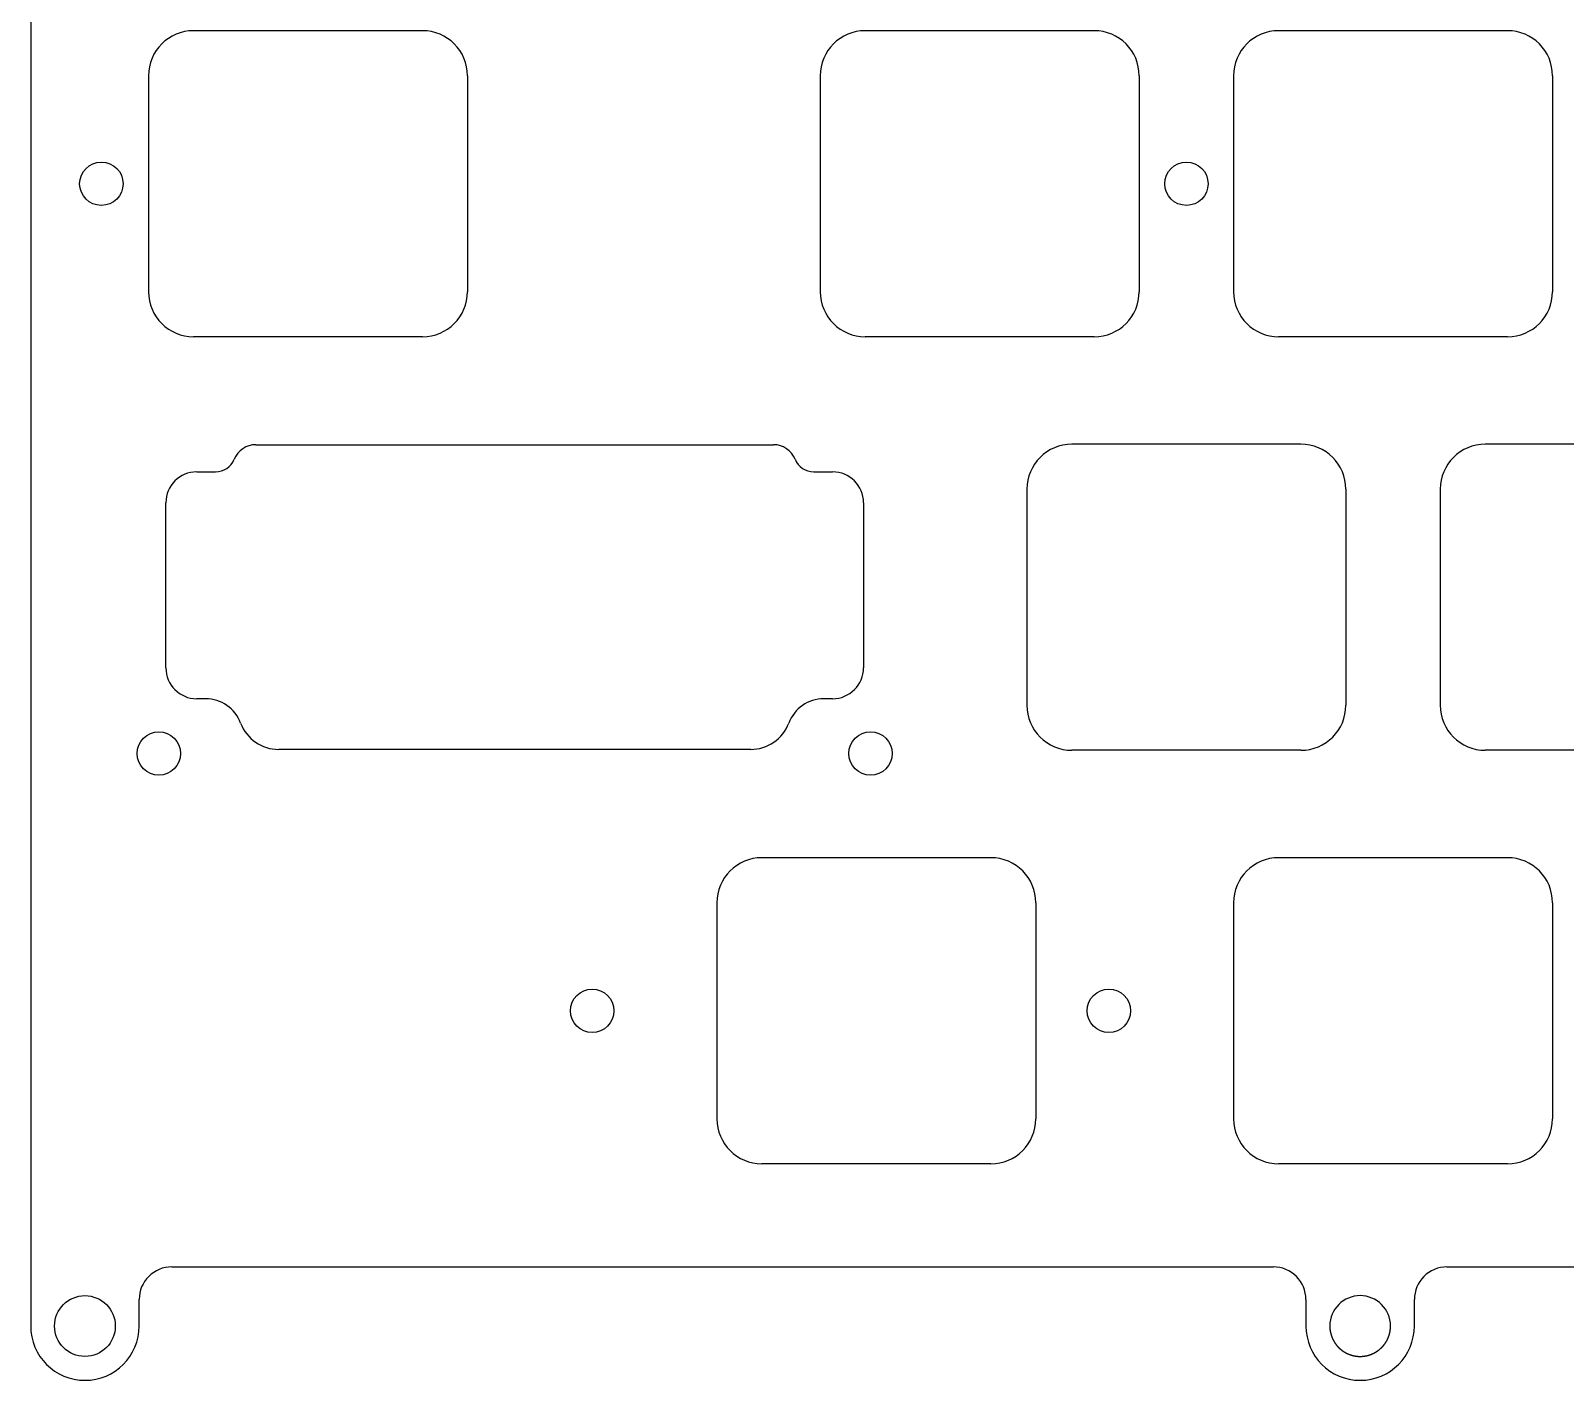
# Model space of a CAD drawing. Header units: millimetres. Extents: x -10 to 277, y -93 to 22.
# Drawn here: x -10.4 to 60.3, y -93.2 to -31 of the extents above; entities that cross this region are included whole.
import ezdxf

# ---------------------------------------------------------------- set-up
doc = ezdxf.new("R2010")
doc.units = ezdxf.units.MM
doc.layers.add('BLACK', color=7, linetype='CONTINUOUS')
doc.layers.add('Edge.Cuts', color=53, linetype='CONTINUOUS', true_color=0xc8a339)

msp = doc.modelspace()

# ---------------------------------------------------------------- linework, layer by layer
at = {"layer": 'BLACK', "linetype": 'Continuous'}
for p, q in [((7.65625, -31.05), (-2.893751, -31.05)), ((-4.96875, -33.125), (-4.96875, -43.075001)), ((9.73125, -33.125), (9.73125, -43.075)), ((7.65625, -45.15), (-2.89375, -45.15))]:
    msp.add_line(p, q, dxfattribs=at)
at = {"layer": 'BLACK'}
for centre, radius, start, end in [((-2.893746, -33.125004), 2.075004, 90.00013806, 179.99988955), ((7.65625, -33.125), 2.075, 0, 90), ((-2.893748, -43.074998), 2.075002, 180.00008284, 269.99994478), ((7.65625, -43.075), 2.075, 270, 0)]:
    msp.add_arc(centre, radius, start, end, dxfattribs=at)
at = {"layer": 'Edge.Cuts', "linetype": 'CONTINUOUS'}
for p, q in [((-10.4, 19.025023), (-10.4, -90.725023)), ((38.6125, -31.05), (28.0625, -31.05)), ((57.6625, -31.05), (47.1125, -31.05)), ((25.9875, -33.125), (25.9875, -43.075)), ((40.6875, -33.125), (40.6875, -43.075)), ((45.0375, -33.125), (45.0375, -43.075)), ((59.7375, -33.125), (59.7375, -43.075)), ((38.6125, -45.15), (28.0625, -45.15)), ((57.6625, -45.15), (47.1125, -45.15)), ((48.1375, -50.1), (37.5875, -50.1)), ((67.1875, -50.1), (56.6375, -50.1)), ((35.5125, -52.175), (35.5125, -62.125)), ((50.2125, -52.175), (50.2125, -62.125)), ((54.5625, -52.175), (54.5625, -62.125)), ((48.1375, -64.2), (37.5875, -64.2)), ((67.1875, -64.2), (56.6375, -64.2)), ((-3.9, -88), (46.8705, -88)), ((54.8705, -88), (211.8295, -88)), ((-5.4, -90.725023), (-5.4, -89.5)), ((48.3705, -89.5), (48.3705, -90.725023)), ((53.3705, -90.725023), (53.3705, -89.5)), ((49.4705, -90.725023), (49.47051, -90.730399)), ((49.47051, -90.730399), (49.47054, -90.735796)), ((49.47054, -90.735796), (49.470591, -90.741159)), ((49.470591, -90.741159), (49.470661, -90.746542)), ((49.470661, -90.746542), (49.470752, -90.751893)), ((49.470752, -90.751893), (49.470863, -90.757263)), ((49.470863, -90.757263), (49.470993, -90.762601)), ((49.470993, -90.762601), (49.471145, -90.76796)), ((49.471145, -90.76796), (49.471315, -90.773287)), ((49.471315, -90.773287), (49.471506, -90.778633)), ((49.471506, -90.778633), (49.471717, -90.78395)), ((49.471717, -90.78395), (49.471948, -90.789285)), ((49.471948, -90.789285), (49.472198, -90.794592)), ((49.472198, -90.794592), (49.47247, -90.799917)), ((49.47247, -90.799917), (49.47276, -90.805214)), ((49.47276, -90.805214), (49.473071, -90.810528)), ((49.473071, -90.810528), (49.473401, -90.815816)), ((49.473401, -90.815816), (49.473752, -90.821121)), ((49.473752, -90.821121), (49.474122, -90.8264)), ((49.474122, -90.8264), (49.474513, -90.831696)), ((49.474513, -90.831696), (49.474922, -90.836967)), ((49.474922, -90.836967), (49.475353, -90.842254)), ((49.475353, -90.842254), (49.475802, -90.847517)), ((49.475802, -90.847517), (49.476273, -90.852796)), ((49.476273, -90.852796), (49.476762, -90.858052)), ((49.476762, -90.858052), (49.477272, -90.863323)), ((49.477272, -90.863323), (49.477801, -90.868571)), ((49.477801, -90.868571), (49.478351, -90.873834)), ((49.478351, -90.873834), (49.478919, -90.879076)), ((49.478919, -90.879076), (49.47951, -90.884332)), ((49.47951, -90.884332), (49.480117, -90.889566)), ((49.480117, -90.889566), (49.480747, -90.894816)), ((49.480747, -90.894816), (49.481395, -90.900044)), ((49.481395, -90.900044), (49.482065, -90.905287)), ((49.482065, -90.905287), (49.482752, -90.910509)), ((49.482752, -90.910509), (49.483462, -90.915746)), ((49.483462, -90.915746), (49.484189, -90.920962)), ((49.484189, -90.920962), (49.484939, -90.926192)), ((49.484939, -90.926192), (49.485706, -90.931403)), ((49.485706, -90.931403), (49.486495, -90.936628)), ((49.486495, -90.936628), (49.487302, -90.941834)), ((49.487302, -90.941834), (49.488131, -90.947053)), ((49.488131, -90.947053), (49.488978, -90.952253)), ((49.488978, -90.952253), (49.489848, -90.957467)), ((49.489848, -90.957467), (49.490734, -90.962663)), ((49.490734, -90.962663), (49.491644, -90.967872)), ((49.491644, -90.967872), (49.49257, -90.973063)), ((49.49257, -90.973063), (49.49352, -90.978267)), ((49.49352, -90.978267), (49.494486, -90.983454)), ((49.494486, -90.983454), (49.495476, -90.988653)), ((49.495476, -90.988653), (49.496483, -90.993836)), ((49.496483, -90.993836), (49.497512, -90.99903)), ((49.497512, -90.99903), (49.498559, -91.004209)), ((49.498559, -91.004209), (49.499629, -91.0094)), ((49.499629, -91.0094), (49.500716, -91.014575)), ((49.500716, -91.014575), (49.501827, -91.019761)), ((49.501827, -91.019761), (49.502954, -91.024933)), ((49.502954, -91.024933), (49.504105, -91.030115)), ((49.504105, -91.030115), (49.505272, -91.035283)), ((49.505272, -91.035283), (49.506463, -91.040462)), ((49.506463, -91.040462), (49.507672, -91.045627)), ((49.507672, -91.045627), (49.508903, -91.050802)), ((49.508903, -91.050802), (49.510152, -91.055964)), ((49.510152, -91.055964), (49.511424, -91.061136)), ((49.511424, -91.061136), (49.512714, -91.066295)), ((49.512714, -91.066295), (49.514026, -91.071464)), ((49.514026, -91.071464), (49.515357, -91.076619)), ((49.515357, -91.076619), (49.51671, -91.081786)), ((49.51671, -91.081786), (49.518081, -91.086939)), ((49.518081, -91.086939), (49.519476, -91.092102)), ((49.519476, -91.092102), (49.520887, -91.097253)), ((49.520887, -91.097253), (49.522323, -91.102413)), ((49.522323, -91.102413), (49.523776, -91.107562)), ((49.523776, -91.107562), (49.525252, -91.11272)), ((49.525252, -91.11272), (49.5265, -91.117023)), ((49.5265, -91.117023), (49.527993, -91.122108)), ((49.527993, -91.122108), (49.529511, -91.127202)), ((49.529511, -91.127202), (49.531043, -91.132277)), ((49.531043, -91.132277), (49.5326, -91.137361)), ((49.5326, -91.137361), (49.534171, -91.142425)), ((49.534171, -91.142425), (49.535766, -91.147498)), ((49.535766, -91.147498), (49.537376, -91.152551)), ((49.537376, -91.152551), (49.539009, -91.157613)), ((49.539009, -91.157613), (49.540657, -91.162654)), ((49.540657, -91.162654), (49.542329, -91.167703)), ((49.542329, -91.167703), (49.544016, -91.172732)), ((49.544016, -91.172732), (49.545726, -91.177769)), ((49.545726, -91.177769), (49.547451, -91.182785)), ((49.547451, -91.182785), (49.549199, -91.187808)), ((49.549199, -91.187808), (49.550961, -91.192811)), ((49.550961, -91.192811), (49.552748, -91.197821)), ((49.552748, -91.197821), (49.554548, -91.20281)), ((49.554548, -91.20281), (49.556372, -91.207805)), ((49.556372, -91.207805), (49.558209, -91.21278)), ((49.558209, -91.21278), (49.560071, -91.217761)), ((49.560071, -91.217761), (49.561946, -91.222722)), ((49.561946, -91.222722), (49.563845, -91.227688)), ((49.563845, -91.227688), (49.565757, -91.232633)), ((49.565757, -91.232633), (49.567693, -91.237584)), ((52.170864, -91.243751), (52.174739, -91.233925)), ((52.174739, -91.233925), (52.17854, -91.22407)), ((52.17854, -91.22407), (52.182268, -91.214185)), ((52.182268, -91.214185), (52.185921, -91.204271)), ((52.185921, -91.204271), (52.189499, -91.19433)), ((52.189499, -91.19433), (52.193002, -91.184362)), ((52.193002, -91.184362), (52.19643, -91.174369)), ((52.19643, -91.174369), (52.199783, -91.16435)), ((52.199783, -91.16435), (52.20306, -91.154307)), ((52.20306, -91.154307), (52.20626, -91.144242)), ((52.20626, -91.144242), (52.209384, -91.134155)), ((52.209384, -91.134155), (52.212431, -91.124047)), ((52.212431, -91.124047), (52.2145, -91.117023)), ((52.2145, -91.117023), (52.217451, -91.106762)), ((52.217451, -91.106762), (52.220321, -91.096496)), ((52.220321, -91.096496), (52.223109, -91.086227)), ((52.223109, -91.086227), (52.225816, -91.075954)), ((52.225816, -91.075954), (52.228442, -91.065676)), ((52.228442, -91.065676), (52.230987, -91.055393)), ((52.230987, -91.055393), (52.233451, -91.045105)), ((52.233451, -91.045105), (52.235835, -91.034811)), ((52.235835, -91.034811), (52.238138, -91.024512)), ((52.238138, -91.024512), (52.240361, -91.014206)), ((52.240361, -91.014206), (52.242505, -91.003894)), ((52.242505, -91.003894), (52.244568, -90.993576)), ((52.244568, -90.993576), (52.246552, -90.98325)), ((52.246552, -90.98325), (52.248456, -90.972917)), ((52.248456, -90.972917), (52.25028, -90.962576)), ((52.25028, -90.962576), (52.252026, -90.952227)), ((52.252026, -90.952227), (52.253692, -90.941869)), ((52.253692, -90.941869), (52.255279, -90.931503)), ((52.255279, -90.931503), (52.256787, -90.921127)), ((52.256787, -90.921127), (52.258216, -90.910741)), ((52.258216, -90.910741), (52.259567, -90.900345)), ((52.259567, -90.900345), (52.260838, -90.889938)), ((52.260838, -90.889938), (52.262031, -90.879519)), ((52.262031, -90.879519), (52.263146, -90.869089)), ((52.263146, -90.869089), (52.264181, -90.858647)), ((52.264181, -90.858647), (52.265139, -90.848191)), ((52.265139, -90.848191), (52.266017, -90.837722)), ((52.266017, -90.837722), (52.266817, -90.827239)), ((52.266817, -90.827239), (52.267539, -90.816741)), ((52.267539, -90.816741), (52.268182, -90.806228)), ((52.268182, -90.806228), (52.268747, -90.795698)), ((52.268747, -90.795698), (52.269233, -90.785151)), ((52.269233, -90.785151), (52.26964, -90.774586)), ((52.26964, -90.774586), (52.269969, -90.764002)), ((52.269969, -90.764002), (52.270219, -90.753399)), ((52.270219, -90.753399), (52.27039, -90.742774)), ((52.27039, -90.742774), (52.270482, -90.732127)), ((52.270482, -90.732127), (52.2705, -90.725023)), ((49.567693, -91.237584), (49.569643, -91.242514)), ((49.569643, -91.242514), (49.571616, -91.247449)), ((49.571616, -91.247449), (49.573603, -91.252363)), ((49.573603, -91.252363), (49.575613, -91.257282)), ((49.575613, -91.257282), (49.577636, -91.262181)), ((49.577636, -91.262181), (49.579683, -91.267083)), ((49.579683, -91.267083), (49.581743, -91.271965)), ((49.581743, -91.271965), (49.583827, -91.276851)), ((49.583827, -91.276851), (49.585923, -91.281717)), ((49.585923, -91.281717), (49.588043, -91.286586)), ((49.588043, -91.286586), (49.590176, -91.291434)), ((49.590176, -91.291434), (49.592333, -91.296286)), ((49.592333, -91.296286), (49.594502, -91.301117)), ((49.594502, -91.301117), (49.596695, -91.305951)), ((49.596695, -91.305951), (49.5989, -91.310765)), ((49.5989, -91.310765), (49.601129, -91.315581)), ((49.601129, -91.315581), (49.603371, -91.320377)), ((49.603371, -91.320377), (49.605635, -91.325176)), ((49.605635, -91.325176), (49.607913, -91.329954)), ((49.607913, -91.329954), (49.610214, -91.334734)), ((49.610214, -91.334734), (49.612527, -91.339494)), ((49.612527, -91.339494), (49.614863, -91.344255)), ((49.614863, -91.344255), (49.617212, -91.348997)), ((49.617212, -91.348997), (49.619584, -91.35374)), ((49.619584, -91.35374), (49.621969, -91.358463)), ((49.621969, -91.358463), (49.624376, -91.363187)), ((49.624376, -91.363187), (49.626796, -91.367891)), ((49.626796, -91.367891), (49.62924, -91.372596)), ((49.62924, -91.372596), (49.631695, -91.377281)), ((49.631695, -91.377281), (49.634173, -91.381968)), ((49.634173, -91.381968), (49.636664, -91.386634)), ((49.636664, -91.386634), (49.639178, -91.3913)), ((49.639178, -91.3913), (49.641704, -91.395947)), ((49.641704, -91.395947), (49.644253, -91.400594)), ((49.644253, -91.400594), (49.646813, -91.405221)), ((49.646813, -91.405221), (49.649398, -91.409849)), ((49.649398, -91.409849), (49.651993, -91.414457)), ((49.651993, -91.414457), (49.654612, -91.419064)), ((49.654612, -91.419064), (49.657243, -91.423652)), ((49.657243, -91.423652), (49.659897, -91.42824)), ((49.659897, -91.42824), (49.662563, -91.432808)), ((49.662563, -91.432808), (49.665252, -91.437376)), ((49.665252, -91.437376), (49.667952, -91.441924)), ((49.667952, -91.441924), (49.670676, -91.446471)), ((49.670676, -91.446471), (49.673411, -91.451)), ((49.673411, -91.451), (49.67617, -91.455527)), ((49.67617, -91.455527), (49.67894, -91.460035)), ((49.67894, -91.460035), (49.681733, -91.464541)), ((49.681733, -91.464541), (49.684537, -91.469029)), ((49.684537, -91.469029), (49.687365, -91.473515)), ((49.687365, -91.473515), (49.690204, -91.477983)), ((49.690204, -91.477983), (49.693066, -91.482448)), ((49.693066, -91.482448), (49.69594, -91.486895)), ((49.69594, -91.486895), (49.698836, -91.49134)), ((49.698836, -91.49134), (49.701744, -91.495766)), ((49.701744, -91.495766), (49.704675, -91.50019)), ((49.704675, -91.50019), (49.707618, -91.504596)), ((49.707618, -91.504596), (49.710583, -91.508999)), ((49.710583, -91.508999), (49.71356, -91.513384)), ((49.71356, -91.513384), (49.71656, -91.517766)), ((49.71656, -91.517766), (49.719572, -91.52213)), ((49.719572, -91.52213), (49.722606, -91.526492)), ((49.722606, -91.526492), (49.725651, -91.530835)), ((49.725651, -91.530835), (49.72872, -91.535175)), ((49.72872, -91.535175), (49.7318, -91.539497)), ((49.7318, -91.539497), (49.734902, -91.543816)), ((49.734902, -91.543816), (49.738017, -91.548117)), ((49.738017, -91.548117), (49.741154, -91.552416)), ((49.741154, -91.552416), (49.744302, -91.556695)), ((49.744302, -91.556695), (49.747473, -91.560972)), ((49.747473, -91.560972), (49.7505, -91.565023)), ((49.7505, -91.565023), (49.753627, -91.569176)), ((49.753627, -91.569176), (49.756777, -91.573326)), ((49.756777, -91.573326), (49.759944, -91.577464)), ((49.759944, -91.577464), (49.763133, -91.581599)), ((49.763133, -91.581599), (49.766338, -91.585723)), ((49.766338, -91.585723), (49.769566, -91.589842)), ((49.769566, -91.589842), (49.77281, -91.593949)), ((49.77281, -91.593949), (49.776075, -91.598052)), ((49.776075, -91.598052), (49.779357, -91.602142)), ((49.779357, -91.602142), (49.78266, -91.606228)), ((49.78266, -91.606228), (49.785979, -91.610301)), ((49.785979, -91.610301), (49.78932, -91.614368)), ((49.78932, -91.614368), (49.792675, -91.618423)), ((49.792675, -91.618423), (49.796052, -91.622472)), ((49.796052, -91.622472), (49.799443, -91.626507)), ((49.799443, -91.626507), (49.802856, -91.630536)), ((49.802856, -91.630536), (49.806283, -91.634551)), ((49.806283, -91.634551), (49.809732, -91.63856)), ((49.809732, -91.63856), (49.813194, -91.642554)), ((49.813194, -91.642554), (49.816677, -91.646543)), ((49.816677, -91.646543), (49.820174, -91.650516)), ((49.820174, -91.650516), (49.823692, -91.654482)), ((49.823692, -91.654482), (49.827222, -91.658433)), ((49.827222, -91.658433), (49.830774, -91.662377)), ((49.830774, -91.662377), (49.834338, -91.666305)), ((49.834338, -91.666305), (49.837923, -91.670227)), ((49.837923, -91.670227), (49.84152, -91.674131)), ((49.84152, -91.674131), (49.845138, -91.678029)), ((49.845138, -91.678029), (49.848767, -91.68191)), ((49.848767, -91.68191), (49.852417, -91.685783)), ((49.852417, -91.685783), (49.856078, -91.68964)), ((49.856078, -91.68964), (49.85976, -91.693488)), ((49.85976, -91.693488), (49.863453, -91.697319)), ((49.863453, -91.697319), (49.867166, -91.701142)), ((49.867166, -91.701142), (49.870889, -91.704948)), ((49.870889, -91.704948), (49.874633, -91.708745)), ((49.874633, -91.708745), (49.878387, -91.712524)), ((49.878387, -91.712524), (49.882161, -91.716295)), ((49.882161, -91.716295), (49.885945, -91.720047)), ((49.885945, -91.720047), (49.889748, -91.72379)), ((49.889748, -91.72379), (49.893562, -91.727515)), ((49.893562, -91.727515), (49.897395, -91.731232)), ((49.897395, -91.731232), (49.901237, -91.734929)), ((49.901237, -91.734929), (49.905098, -91.738617)), ((49.905098, -91.738617), (49.908969, -91.742286)), ((49.908969, -91.742286), (49.912859, -91.745945)), ((49.912859, -91.745945), (49.916757, -91.749585)), ((49.916757, -91.749585), (49.920675, -91.753216)), ((49.920675, -91.753216), (49.924601, -91.756827)), ((49.924601, -91.756827), (49.928546, -91.760428)), ((49.928546, -91.760428), (49.932499, -91.76401)), ((49.932499, -91.76401), (49.936471, -91.767581)), ((49.936471, -91.767581), (49.940451, -91.771132)), ((49.940451, -91.771132), (49.944449, -91.774674)), ((49.944449, -91.774674), (49.948455, -91.778194)), ((49.948455, -91.778194), (49.952479, -91.781705)), ((49.952479, -91.781705), (49.956511, -91.785195)), ((49.956511, -91.785195), (49.96056, -91.788675)), ((49.96056, -91.788675), (49.964617, -91.792134)), ((49.964617, -91.792134), (49.968692, -91.795582)), ((49.968692, -91.795582), (49.972773, -91.799009)), ((49.972773, -91.799009), (49.976873, -91.802426)), ((49.976873, -91.802426), (49.980979, -91.805822)), ((49.980979, -91.805822), (49.985103, -91.809206)), ((49.985103, -91.809206), (49.989233, -91.81257)), ((49.989233, -91.81257), (49.99338, -91.815922)), ((49.99338, -91.815922), (49.997534, -91.819253)), ((49.997534, -91.819253), (50.001705, -91.822572)), ((50.001705, -91.822572), (50.005882, -91.82587)), ((50.005882, -91.82587), (50.010076, -91.829157)), ((50.010076, -91.829157), (50.014275, -91.832422)), ((50.014275, -91.832422), (50.018492, -91.835675)), ((50.018492, -91.835675), (50.022714, -91.838907)), ((50.022714, -91.838907), (50.026953, -91.842127)), ((50.026953, -91.842127), (50.031197, -91.845325)), ((50.031197, -91.845325), (50.035458, -91.848511)), ((50.035458, -91.848511), (50.039724, -91.851676)), ((50.039724, -91.851676), (50.044007, -91.854828)), ((50.044007, -91.854828), (50.048293, -91.857958)), ((50.048293, -91.857958), (50.052597, -91.861076)), ((50.052597, -91.861076), (50.056905, -91.864172)), ((50.056905, -91.864172), (50.06123, -91.867255)), ((50.06123, -91.867255), (50.065558, -91.870317)), ((50.065558, -91.870317), (50.069904, -91.873365)), ((50.069904, -91.873365), (50.074252, -91.876392)), ((50.074252, -91.876392), (50.078618, -91.879406)), ((50.078618, -91.879406), (50.082986, -91.882398)), ((50.082986, -91.882398), (50.087372, -91.885376)), ((50.087372, -91.885376), (50.09176, -91.888333)), ((50.09176, -91.888333), (50.096165, -91.891277)), ((50.096165, -91.891277), (50.100572, -91.894198)), ((50.100572, -91.894198), (50.104996, -91.897106)), ((50.104996, -91.897106), (50.109423, -91.899992)), ((50.109423, -91.899992), (50.113866, -91.902864)), ((50.113866, -91.902864), (50.118311, -91.905715)), ((50.118311, -91.905715), (50.122773, -91.908551)), ((50.122773, -91.908551), (50.127237, -91.911366)), ((50.127237, -91.911366), (50.131716, -91.914166)), ((50.131716, -91.914166), (50.136199, -91.916945)), ((50.136199, -91.916945), (50.140696, -91.91971)), ((50.140696, -91.91971), (50.145196, -91.922452)), ((50.145196, -91.922452), (50.149712, -91.92518)), ((50.149712, -91.92518), (50.154229, -91.927887)), ((50.154229, -91.927887), (50.158762, -91.930579)), ((50.158762, -91.930579), (50.163297, -91.933249)), ((50.163297, -91.933249), (50.167847, -91.935905)), ((50.167847, -91.935905), (50.172399, -91.938538)), ((50.172399, -91.938538), (50.176966, -91.941157)), ((50.176966, -91.941157), (50.181535, -91.943754)), ((51.556877, -91.945215), (51.565995, -91.940035)), ((51.565995, -91.940035), (51.575081, -91.934782)), ((51.575081, -91.934782), (51.584132, -91.929456)), ((51.584132, -91.929456), (51.593149, -91.924059)), ((51.593149, -91.924059), (51.602131, -91.918589)), ((51.602131, -91.918589), (51.611077, -91.913048)), ((51.611077, -91.913048), (51.619987, -91.907435)), ((51.619987, -91.907435), (51.628861, -91.901751)), ((51.628861, -91.901751), (51.637697, -91.895996)), ((51.637697, -91.895996), (51.646495, -91.89017)), ((51.646495, -91.89017), (51.655255, -91.884274)), ((51.655255, -91.884274), (51.663976, -91.878308)), ((51.663976, -91.878308), (51.672657, -91.872273)), ((51.672657, -91.872273), (51.681297, -91.866169)), ((51.681297, -91.866169), (51.689897, -91.859996)), ((51.689897, -91.859996), (51.698455, -91.853754)), ((51.698455, -91.853754), (51.706971, -91.847445)), ((51.706971, -91.847445), (51.715444, -91.841068)), ((51.715444, -91.841068), (51.723873, -91.834625)), ((51.723873, -91.834625), (51.732257, -91.828115)), ((51.732257, -91.828115), (51.740597, -91.821539)), ((51.740597, -91.821539), (51.74889, -91.814898)), ((51.74889, -91.814898), (51.757136, -91.808192)), ((51.757136, -91.808192), (51.765335, -91.801422)), ((51.765335, -91.801422), (51.773485, -91.794588)), ((51.773485, -91.794588), (51.781587, -91.787692)), ((51.781587, -91.787692), (51.789638, -91.780733)), ((51.789638, -91.780733), (51.797638, -91.773713)), ((51.797638, -91.773713), (51.805586, -91.766633)), ((51.805586, -91.766633), (51.813482, -91.759492)), ((51.813482, -91.759492), (51.821325, -91.752292)), ((51.821325, -91.752292), (51.829112, -91.745034)), ((51.829112, -91.745034), (51.836845, -91.737718)), ((51.836845, -91.737718), (51.844521, -91.730346)), ((51.844521, -91.730346), (51.85214, -91.722918)), ((51.85214, -91.722918), (51.859701, -91.715436)), ((51.859701, -91.715436), (51.867202, -91.7079)), ((51.867202, -91.7079), (51.874644, -91.700311)), ((51.874644, -91.700311), (51.882024, -91.692671)), ((51.882024, -91.692671), (51.889342, -91.68498)), ((51.889342, -91.68498), (51.896597, -91.67724)), ((51.896597, -91.67724), (51.903788, -91.669451)), ((51.903788, -91.669451), (51.910914, -91.661616)), ((51.910914, -91.661616), (51.917973, -91.653735)), ((51.917973, -91.653735), (51.924965, -91.645809)), ((51.924965, -91.645809), (51.931889, -91.637841)), ((51.931889, -91.637841), (51.938743, -91.62983)), ((51.938743, -91.62983), (51.945527, -91.62178)), ((51.945527, -91.62178), (51.952239, -91.61369)), ((51.952239, -91.61369), (51.958879, -91.605563)), ((51.958879, -91.605563), (51.965445, -91.5974)), ((51.965445, -91.5974), (51.971936, -91.589203)), ((51.971936, -91.589203), (51.978352, -91.580973)), ((51.978352, -91.580973), (51.984691, -91.572711)), ((51.984691, -91.572711), (51.9905, -91.565023)), ((51.9905, -91.565023), (51.99683, -91.556516)), ((51.99683, -91.556516), (52.003092, -91.547968)), ((52.003092, -91.547968), (52.009286, -91.539377)), ((52.009286, -91.539377), (52.015411, -91.530746)), ((52.015411, -91.530746), (52.021468, -91.522073)), ((52.021468, -91.522073), (52.027457, -91.513359)), ((52.027457, -91.513359), (52.033377, -91.504603)), ((52.033377, -91.504603), (52.039228, -91.495807)), ((52.039228, -91.495807), (52.045011, -91.486971)), ((52.045011, -91.486971), (52.050725, -91.478093)), ((52.050725, -91.478093), (52.056371, -91.469176)), ((52.056371, -91.469176), (52.061947, -91.460218)), ((52.061947, -91.460218), (52.067455, -91.45122)), ((52.067455, -91.45122), (52.072893, -91.442183)), ((52.072893, -91.442183), (52.078262, -91.433106)), ((52.078262, -91.433106), (52.083562, -91.423989)), ((52.083562, -91.423989), (52.088793, -91.414834)), ((52.088793, -91.414834), (52.093953, -91.40564)), ((52.093953, -91.40564), (52.099045, -91.396408)), ((52.099045, -91.396408), (52.104066, -91.387137)), ((52.104066, -91.387137), (52.109017, -91.377828)), ((52.109017, -91.377828), (52.113898, -91.368482)), ((52.113898, -91.368482), (52.118708, -91.359099)), ((52.118708, -91.359099), (52.123448, -91.349679)), ((52.123448, -91.349679), (52.128117, -91.340222)), ((52.128117, -91.340222), (52.132715, -91.33073)), ((52.132715, -91.33073), (52.137242, -91.321201)), ((52.137242, -91.321201), (52.141697, -91.311638)), ((52.141697, -91.311638), (52.146081, -91.30204)), ((52.146081, -91.30204), (52.150392, -91.292407)), ((52.150392, -91.292407), (52.154632, -91.282741)), ((52.154632, -91.282741), (52.158799, -91.273042)), ((52.158799, -91.273042), (52.162894, -91.26331)), ((52.162894, -91.26331), (52.166915, -91.253546)), ((52.166915, -91.253546), (52.170864, -91.243751)), ((50.181535, -91.943754), (50.186119, -91.946337)), ((50.186119, -91.946337), (50.190704, -91.948897)), ((50.190704, -91.948897), (50.195305, -91.951443)), ((50.195305, -91.951443), (50.199907, -91.953966)), ((50.199907, -91.953966), (50.204523, -91.956475)), ((50.204523, -91.956475), (50.211676, -91.960317)), ((50.211676, -91.960317), (50.21632, -91.962782)), ((50.21632, -91.962782), (50.220977, -91.965232)), ((50.220977, -91.965232), (50.225646, -91.967665)), ((50.225646, -91.967665), (50.230328, -91.970083)), ((50.230328, -91.970083), (50.23502, -91.972483)), ((50.23502, -91.972483), (50.239726, -91.974868)), ((50.239726, -91.974868), (50.244442, -91.977236)), ((50.244442, -91.977236), (50.249171, -91.979587)), ((50.249171, -91.979587), (50.25391, -91.981921)), ((50.25391, -91.981921), (50.258662, -91.98424)), ((50.258662, -91.98424), (50.263422, -91.98654)), ((50.263422, -91.98654), (50.268196, -91.988824)), ((50.268196, -91.988824), (50.272978, -91.99109)), ((50.272978, -91.99109), (50.277772, -91.99334)), ((50.277772, -91.99334), (50.282575, -91.995572)), ((50.282575, -91.995572), (50.28739, -91.997787)), ((50.28739, -91.997787), (50.292212, -91.999983)), ((50.292212, -91.999983), (50.297047, -92.002163)), ((50.297047, -92.002163), (50.301888, -92.004325)), ((50.301888, -92.004325), (50.306742, -92.00647)), ((50.306742, -92.00647), (50.311602, -92.008595)), ((50.311602, -92.008595), (50.316474, -92.010704)), ((50.316474, -92.010704), (50.321352, -92.012794)), ((50.321352, -92.012794), (50.326241, -92.014867)), ((50.326241, -92.014867), (50.331136, -92.016921)), ((50.331136, -92.016921), (50.336043, -92.018958)), ((50.336043, -92.018958), (50.340954, -92.020975)), ((50.340954, -92.020975), (50.345877, -92.022975)), ((50.345877, -92.022975), (50.350804, -92.024955)), ((50.350804, -92.024955), (50.355743, -92.026918)), ((50.355743, -92.026918), (50.360685, -92.028862)), ((50.360685, -92.028862), (50.365638, -92.030787)), ((50.365638, -92.030787), (50.370595, -92.032693)), ((50.370595, -92.032693), (50.375563, -92.034582)), ((50.375563, -92.034582), (50.380533, -92.03645)), ((50.380533, -92.03645), (50.385514, -92.038301)), ((50.385514, -92.038301), (50.390498, -92.040131)), ((50.390498, -92.040131), (50.395492, -92.041944)), ((50.395492, -92.041944), (50.400488, -92.043737)), ((50.400488, -92.043737), (50.405494, -92.045511)), ((50.405494, -92.045511), (50.410502, -92.047265)), ((50.410502, -92.047265), (50.41552, -92.049001)), ((50.41552, -92.049001), (50.420539, -92.050717)), ((50.420539, -92.050717), (50.425568, -92.052415)), ((50.425568, -92.052415), (50.430598, -92.054091)), ((50.430598, -92.054091), (50.435637, -92.05575)), ((50.435637, -92.05575), (50.440677, -92.057388)), ((50.440677, -92.057388), (50.445726, -92.059008)), ((50.445726, -92.059008), (50.450775, -92.060607)), ((50.450775, -92.060607), (50.455833, -92.062188)), ((50.455833, -92.062188), (50.46089, -92.063747)), ((50.46089, -92.063747), (50.465957, -92.065289)), ((50.465957, -92.065289), (50.471023, -92.066809)), ((50.471023, -92.066809), (50.476097, -92.068311)), ((50.476097, -92.068311), (50.48117, -92.069791)), ((50.48117, -92.069791), (50.486252, -92.071254)), ((50.486252, -92.071254), (50.491332, -92.072695)), ((50.491332, -92.072695), (50.496421, -92.074117)), ((50.496421, -92.074117), (50.501507, -92.075518)), ((50.501507, -92.075518), (50.506602, -92.076901)), ((50.506602, -92.076901), (50.511694, -92.078262)), ((50.511694, -92.078262), (50.516795, -92.079605)), ((50.516795, -92.079605), (50.525884, -92.081946)), ((50.525884, -92.081946), (50.536077, -92.084493)), ((50.536077, -92.084493), (50.546303, -92.086967)), ((50.546303, -92.086967), (50.556561, -92.089365)), ((50.556561, -92.089365), (50.566849, -92.091688)), ((50.566849, -92.091688), (50.577165, -92.093936)), ((50.577165, -92.093936), (50.587509, -92.096108)), ((50.587509, -92.096108), (50.597878, -92.098204)), ((50.597878, -92.098204), (50.603072, -92.099223)), ((50.603072, -92.099223), (50.608272, -92.100222)), ((50.608272, -92.100222), (50.613477, -92.101203)), ((50.613477, -92.101203), (50.618688, -92.102164)), ((50.618688, -92.102164), (50.623904, -92.103106)), ((50.623904, -92.103106), (50.629126, -92.104028)), ((50.629126, -92.104028), (50.634352, -92.104931)), ((50.634352, -92.104931), (50.639583, -92.105814)), ((50.639583, -92.105814), (50.644819, -92.106678)), ((50.644819, -92.106678), (50.650059, -92.107523)), ((50.650059, -92.107523), (50.655303, -92.108348)), ((50.655303, -92.108348), (50.660551, -92.109153)), ((50.660551, -92.109153), (50.665803, -92.109938)), ((50.665803, -92.109938), (50.671059, -92.110704)), ((50.671059, -92.110704), (50.676318, -92.11145)), ((50.676318, -92.11145), (50.68158, -92.112177)), ((50.68158, -92.112177), (50.686845, -92.112883)), ((50.686845, -92.112883), (50.692114, -92.11357)), ((50.692114, -92.11357), (50.697384, -92.114237)), ((50.697384, -92.114237), (50.702658, -92.114884)), ((50.702658, -92.114884), (50.707933, -92.115511)), ((50.707933, -92.115511), (50.713212, -92.116119)), ((50.713212, -92.116119), (50.718491, -92.116706)), ((50.718491, -92.116706), (50.723773, -92.117273)), ((50.723773, -92.117273), (50.729055, -92.117821)), ((50.729055, -92.117821), (50.73434, -92.118349)), ((50.73434, -92.118349), (50.739625, -92.118856)), ((50.739625, -92.118856), (50.744913, -92.119344)), ((50.744913, -92.119344), (50.750199, -92.119811)), ((50.750199, -92.119811), (50.755488, -92.120259)), ((50.755488, -92.120259), (50.760776, -92.120686)), ((50.760776, -92.120686), (50.766066, -92.121093)), ((50.766066, -92.121093), (50.771353, -92.121481)), ((50.771353, -92.121481), (50.776643, -92.121848)), ((50.776643, -92.121848), (50.781931, -92.122195)), ((50.781931, -92.122195), (50.78722, -92.122522)), ((50.78722, -92.122522), (50.792506, -92.122829)), ((50.792506, -92.122829), (50.797794, -92.123116)), ((50.797794, -92.123116), (50.803078, -92.123383)), ((50.803078, -92.123383), (50.808364, -92.123629)), ((50.808364, -92.123629), (50.813646, -92.123856)), ((50.813646, -92.123856), (50.818929, -92.124062)), ((50.818929, -92.124062), (50.824207, -92.124249)), ((50.824207, -92.124249), (50.829486, -92.124415)), ((50.829486, -92.124415), (50.834761, -92.124561)), ((50.834761, -92.124561), (50.840036, -92.124687)), ((50.840036, -92.124687), (50.845306, -92.124793)), ((50.845306, -92.124793), (50.850576, -92.124879)), ((50.850576, -92.124879), (50.855841, -92.124945)), ((50.855841, -92.124945), (50.861106, -92.124991)), ((50.861106, -92.124991), (50.8705, -92.125023)), ((50.8705, -92.125023), (50.881005, -92.124983)), ((50.881005, -92.124983), (50.891522, -92.124863)), ((50.891522, -92.124863), (50.90205, -92.124663)), ((50.90205, -92.124663), (50.912588, -92.124383)), ((50.912588, -92.124383), (50.923135, -92.124022)), ((50.923135, -92.124022), (50.933689, -92.123582)), ((50.933689, -92.123582), (50.944249, -92.123061)), ((50.944249, -92.123061), (50.954813, -92.12246)), ((50.954813, -92.12246), (50.96538, -92.121778)), ((50.96538, -92.121778), (50.975949, -92.121017)), ((50.975949, -92.121017), (50.986518, -92.120175)), ((50.986518, -92.120175), (50.997085, -92.119253)), ((50.997085, -92.119253), (51.007649, -92.118251)), ((51.007649, -92.118251), (51.01821, -92.117169)), ((51.01821, -92.117169), (51.028764, -92.116008)), ((51.028764, -92.116008), (51.039311, -92.114767)), ((51.039311, -92.114767), (51.04985, -92.113446)), ((51.04985, -92.113446), (51.060378, -92.112046)), ((51.060378, -92.112046), (51.070894, -92.110567)), ((51.070894, -92.110567), (51.081397, -92.109009)), ((51.081397, -92.109009), (51.091885, -92.107372)), ((51.091885, -92.107372), (51.102357, -92.105657)), ((51.102357, -92.105657), (51.107587, -92.10477)), ((51.107587, -92.10477), (51.112812, -92.103864)), ((51.112812, -92.103864), (51.118032, -92.102938)), ((51.118032, -92.102938), (51.123247, -92.101993)), ((51.123247, -92.101993), (51.128456, -92.101028)), ((51.128456, -92.101028), (51.133661, -92.100044)), ((51.133661, -92.100044), (51.13886, -92.099041)), ((51.13886, -92.099041), (51.144053, -92.098019)), ((51.144053, -92.098019), (51.14924, -92.096977)), ((51.14924, -92.096977), (51.154421, -92.095916)), ((51.154421, -92.095916), (51.159595, -92.094836)), ((51.159595, -92.094836), (51.164764, -92.093737)), ((51.164764, -92.093737), (51.169925, -92.092619)), ((51.169925, -92.092619), (51.17508, -92.091482)), ((51.17508, -92.091482), (51.180227, -92.090326)), ((51.180227, -92.090326), (51.185367, -92.089151)), ((51.185367, -92.089151), (51.1905, -92.087958)), ((51.1905, -92.087958), (51.195626, -92.086745)), ((51.195626, -92.086745), (51.200743, -92.085514)), ((51.200743, -92.085514), (51.205852, -92.084264)), ((51.205852, -92.084264), (51.215115, -92.081946)), ((51.215115, -92.081946), (51.225296, -92.079319)), ((51.225296, -92.079319), (51.235467, -92.076612)), ((51.235467, -92.076612), (51.245627, -92.073826)), ((51.245627, -92.073826), (51.255775, -92.070959)), ((51.255775, -92.070959), (51.265909, -92.068014)), ((51.265909, -92.068014), (51.276029, -92.06499)), ((51.276029, -92.06499), (51.286133, -92.061887)), ((51.286133, -92.061887), (51.296221, -92.058706)), ((51.296221, -92.058706), (51.30629, -92.055446)), ((51.30629, -92.055446), (51.31634, -92.052109)), ((51.31634, -92.052109), (51.326369, -92.048695)), ((51.326369, -92.048695), (51.336377, -92.045204)), ((51.336377, -92.045204), (51.346361, -92.041636)), ((51.346361, -92.041636), (51.356321, -92.037992)), ((51.356321, -92.037992), (51.366256, -92.034272)), ((51.366256, -92.034272), (51.376163, -92.030477)), ((51.376163, -92.030477), (51.386043, -92.026607)), ((51.386043, -92.026607), (51.395893, -92.022663)), ((51.395893, -92.022663), (51.405711, -92.018646)), ((51.405711, -92.018646), (51.415498, -92.014555)), ((51.415498, -92.014555), (51.425251, -92.010392)), ((51.425251, -92.010392), (51.434969, -92.006156)), ((51.434969, -92.006156), (51.444651, -92.00185)), ((51.444651, -92.00185), (51.454295, -91.997473)), ((51.454295, -91.997473), (51.4639, -91.993025)), ((51.4639, -91.993025), (51.473465, -91.988509)), ((51.473465, -91.988509), (51.482988, -91.983924)), ((51.482988, -91.983924), (51.492467, -91.979271)), ((51.492467, -91.979271), (51.501902, -91.974551)), ((51.501902, -91.974551), (51.511291, -91.969764)), ((51.511291, -91.969764), (51.520632, -91.964912)), ((51.520632, -91.964912), (51.529323, -91.960317)), ((51.529323, -91.960317), (51.53854, -91.955356)), ((51.53854, -91.955356), (51.547724, -91.950322)), ((51.547724, -91.950322), (51.556877, -91.945215))]:
    msp.add_line(p, q, dxfattribs=at)
at = {"layer": 'Edge.Cuts', "linetype": 'Continuous'}
for p, q in [((-0.02157, -50.1224), (23.83367, -50.1224)), ((-2.74439, -51.37456), (-1.87878, -51.37456)), ((25.69088, -51.37456), (26.55649, -51.37456)), ((-4.16939, -60.40044), (-4.16939, -52.79956)), ((27.98149, -52.79956), (27.98149, -60.40044)), ((-2.34035, -61.82544), (-2.74439, -61.82544)), ((26.55649, -61.82544), (26.15245, -61.82544)), ((22.78155, -64.16191), (1.03055, -64.16191)), ((33.85, -69.15), (23.299999, -69.15)), ((33.85, -69.15), (23.299999, -69.15)), ((57.6625, -69.15), (47.112499, -69.15)), ((57.6625, -69.15), (47.112499, -69.15)), ((21.225, -71.225), (21.225, -81.175001)), ((21.225, -71.225), (21.225, -81.175001)), ((35.925, -71.225), (35.925, -81.175)), ((35.925, -71.225), (35.925, -81.175)), ((45.0375, -71.225), (45.0375, -81.175001)), ((45.0375, -71.225), (45.0375, -81.175001)), ((59.7375, -71.225), (59.7375, -81.175)), ((59.7375, -71.225), (59.7375, -81.175)), ((33.85, -83.25), (23.3, -83.25)), ((33.85, -83.25), (23.3, -83.25)), ((57.6625, -83.25), (47.1125, -83.25)), ((57.6625, -83.25), (47.1125, -83.25))]:
    msp.add_line(p, q, dxfattribs=at)
at = {"layer": 'Edge.Cuts'}
for centre, radius in [((-7.14375, -38.1), 1), ((42.8625, -38.1), 1), ((-4.49375, -64.35), 1), ((28.30625, -64.35), 1), ((15.478125, -76.2), 1), ((39.290625, -76.2), 1), ((-7.9, -90.725023), 1.4)]:
    msp.add_circle(centre, radius, dxfattribs=at)
for centre, radius, start, end in [((28.0625, -33.125), 2.075, 90, 180), ((38.6125, -33.125), 2.075, 0, 90), ((47.1125, -33.125), 2.075, 90, 180), ((57.6625, -33.125), 2.075, 0, 90), ((28.0625, -43.075), 2.075, -180, -90), ((38.6125, -43.075), 2.075, -90, 0), ((47.1125, -43.075), 2.075, -180, -90), ((57.6625, -43.075), 2.075, -90, 0), ((-0.02155, -51.1974), 1.075006, 90.00106597, 157.97610066), ((23.83365, -51.1974), 1.075, 22.02389934, 89.99893403), ((37.5875, -52.175), 2.075, 90, 180), ((48.1375, -52.175), 2.075, 0, 90), ((56.6375, -52.175), 2.075, 90, 180), ((-1.87878, -50.44615), 0.928411, 270, 337.97729805), ((25.69085, -50.4461), 0.92846, 202.02625676, 270.00185132), ((-2.74439, -52.79956), 1.425, 90, 180), ((26.55649, -52.79956), 1.425, 0, 90), ((-2.74439, -60.40044), 1.425, 180, 270), ((26.55645, -60.4004), 1.42504, 270.00160826, 359.99839174), ((-2.34034, -63.55037), 1.72493, 20.54597615, 90.00033216), ((26.15245, -63.5504), 1.724938, 90, 159.45340178), ((37.5875, -62.125), 2.075, -180, -90), ((48.1375, -62.125), 2.075, -90, 0), ((56.6375, -62.125), 2.075, -180, -90), ((1.03056, -62.28696), 1.87495, 200.54592343, 269.99969441), ((22.78155, -62.287), 1.874943, 270, 339.45493501), ((23.3, -71.225), 2.075, 90.00002761, 180), ((23.3, -71.225), 2.075, 90.00002761, 180), ((33.85, -71.225), 2.075, 0, 90), ((33.85, -71.225), 2.075, 0, 90), ((47.1125, -71.225), 2.075, 90.00002761, 180), ((47.1125, -71.225), 2.075, 90.00002761, 180), ((57.6625, -71.225), 2.075, 0, 90), ((57.6625, -71.225), 2.075, 0, 90), ((23.3, -81.175), 2.075, 180.00002761, 270), ((23.3, -81.175), 2.075, 180.00002761, 270), ((33.85, -81.175), 2.075, 270, 0), ((33.85, -81.175), 2.075, 270, 0), ((47.1125, -81.175), 2.075, 180.00002761, 270), ((47.1125, -81.175), 2.075, 180.00002761, 270), ((57.6625, -81.175), 2.075, 270, 0), ((57.6625, -81.175), 2.075, 270, 0), ((-3.900003, -89.499997), 1.499997, -270.00011459, -179.99988541), ((46.870501, -89.499999), 1.499999, -0.0000382, 90.0000382), ((54.870497, -89.499997), 1.499997, -270.00011459, -179.99988541), ((50.8705, -90.725023), 1.4, 0, 180), ((-7.9, -90.725022), 2.5, -179.99997708, 0), ((50.8705, -90.725022), 2.5, -179.99997708, 0)]:
    msp.add_arc(centre, radius, start, end, dxfattribs=at)

doc.saveas('drawing.dxf')
